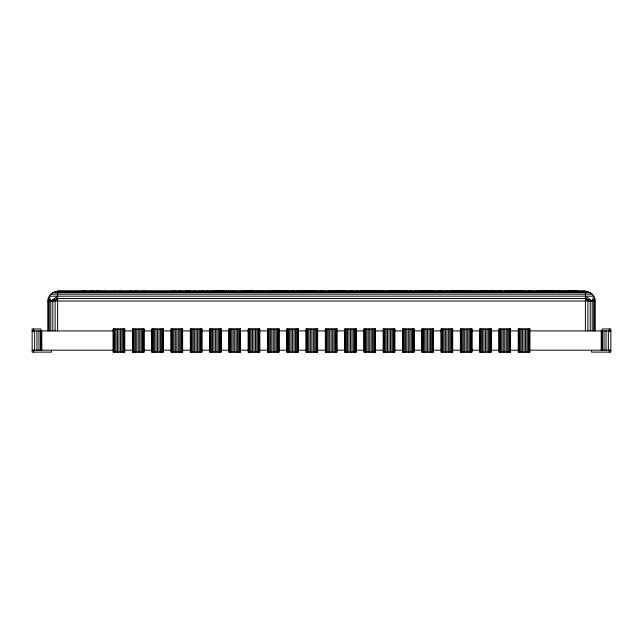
<?xml version="1.0" encoding="UTF-8"?>
<svg xmlns="http://www.w3.org/2000/svg" width="643" height="643" viewBox="0 0 643 643"><rect width="100%" height="100%" fill="white"/><g stroke="black" fill="none" stroke-linecap="round" stroke-linejoin="round"><path stroke-width="0.96" d="M47.968 330.904L47.968 301.004C47.936 295.844 52.453 291.327 57.613 291.359L585.387 291.359C590.547 291.327 595.064 295.844 595.032 301.004L595.032 330.904M592.211 330.904L592.211 301.004L593.738 296.182L49.262 296.182L50.789 301.004L50.789 330.904M48.297 330.904L48.297 298.505L50.789 301.004L57.613 298.505L585.387 298.505L592.211 301.004L594.703 298.505L593.738 301.004L593.738 330.904M50.789 301.004L57.613 296.182M55.113 291.689L587.887 291.689M52.79 292.653L590.21 292.653M50.789 294.181L592.211 294.181M47.968 301.004L595.032 301.004M32.15 330.904L113.803 330.904M124.742 330.904L132.868 330.904M143.903 330.904L151.933 330.904M162.968 330.904L171.038 330.904M182.033 330.904L191.059 330.904M201.098 330.904L210.124 330.904M221.16 330.904L229.189 330.904M240.225 330.904L248.254 330.904M259.29 330.904L267.488 330.904M278.355 330.904L287.389 330.904M298.352 330.904L306.446 330.904M317.489 330.904L325.511 330.904M336.554 330.904L344.648 330.904M355.611 330.904L364.645 330.904M375.512 330.904L383.71 330.904M394.746 330.904L402.775 330.904M413.811 330.904L421.84 330.904M432.876 330.904L441.902 330.904M451.941 330.904L460.967 330.904M471.962 330.904L480.032 330.904M491.067 330.904L499.097 330.904M510.132 330.904L518.258 330.904M529.197 330.904L610.85 330.904M32.15 350.194L113.168 350.194M124.742 350.194L132.458 350.194M144.032 350.194L151.748 350.194M163.322 350.194L171.038 350.194M182.612 350.194L190.328 350.194M201.902 350.194L210.108 350.194M221.015 350.194L229.004 350.194M239.919 350.194L248.688 350.194M259.595 350.194L267.584 350.194M278.499 350.194L287.268 350.194M298.175 350.194L306.164 350.194M317.079 350.194L325.358 350.194M336.932 350.194L344.648 350.194M356.222 350.194L363.938 350.194M375.512 350.194L383.228 350.194M394.802 350.194L402.518 350.194M414.092 350.194L421.808 350.194M433.382 350.194L441.098 350.194M452.672 350.194L460.388 350.194M471.962 350.194L479.678 350.194M491.252 350.194L498.968 350.194M510.542 350.194L518.258 350.194M529.832 350.194L610.85 350.194M585.387 296.182L592.211 301.004M48.297 298.505L49.262 301.004L49.262 330.904M609.355 328.975L609.355 331.868M609.355 350.194L609.355 352.123M608.35 330.904L608.35 350.194M606.027 330.904L606.027 350.194M604.026 330.904L604.026 350.194M602.499 330.904L602.499 350.194M602.169 330.904L602.169 328.975L610.85 328.975L610.85 352.123L591.56 352.123L591.56 350.194M601.535 330.904L601.535 350.194M601.205 330.904L601.205 350.194M594.703 298.505L594.703 330.904M590.21 330.904L590.21 301.004L585.387 298.505L587.887 301.004L587.887 330.904M585.387 330.904L585.387 290.877L57.613 290.877L57.613 330.904M576.819 290.877L576.819 291.359M576.562 290.877L576.562 291.359M575.533 290.877L575.533 291.359M574.416 290.877L574.416 291.359M573.363 290.877L573.363 291.359M573.106 290.877L573.106 291.359M572.077 290.877L572.077 291.359M570.96 290.877L570.96 291.359M569.762 290.877L569.762 291.359M568.211 290.877L568.211 291.359M566.322 290.877L566.322 291.359M564.007 290.877L564.007 291.359M561.001 290.877L561.001 291.359M559.683 290.877L559.683 291.359M558.381 290.877L558.381 291.359M556.123 290.877L556.123 291.359M554.089 290.877L554.089 291.359M552.377 290.877L552.377 291.359M551.356 290.877L551.356 291.359M550.545 290.877L550.545 291.359M549.162 290.877L549.162 291.359M548.632 290.877L548.632 291.359M547.145 290.877L547.145 291.359M546.88 290.877L546.88 291.359M545.851 290.877L545.851 291.359M544.742 290.877L544.742 291.359M543.689 290.877L543.689 291.359M543.423 290.877L543.423 291.359M542.395 290.877L542.395 291.359M541.285 290.877L541.285 291.359M540.08 290.877L540.08 291.359M538.537 290.877L538.537 291.359M536.64 290.877L536.64 291.359M534.333 290.877L534.333 291.359M531.319 290.877L531.319 291.359M530.009 290.877L530.009 291.359M529.631 328.975L529.631 352.123M529.06 328.975L529.06 352.123M528.707 290.877L528.707 291.359M528.136 328.975L528.136 352.123M526.938 328.975L526.938 352.123M526.448 290.877L526.448 291.359M525.54 328.975L525.54 352.123M524.415 290.877L524.415 291.359M524.045 328.975L524.045 352.123M522.703 290.877L522.703 291.359M522.55 328.975L522.55 352.123M521.674 290.877L521.674 291.359M521.151 328.975L521.151 352.123M520.87 290.877L520.87 291.359M519.954 328.975L519.954 352.123M519.488 290.877L519.488 291.359M518.957 290.877L518.957 291.359M519.03 328.975L519.03 352.123M518.459 328.975L518.459 352.123M517.462 290.877L517.462 291.359M517.205 290.877L517.205 291.359M516.176 290.877L516.176 291.359M515.059 290.877L515.059 291.359M514.006 290.877L514.006 291.359M513.861 290.877L513.861 291.359M513.749 290.877L513.749 291.359M512.72 290.877L512.72 291.359M511.611 290.877L511.611 291.359M510.405 290.877L510.405 291.359M510.341 328.975L510.341 352.123M509.77 328.975L509.77 352.123M508.854 290.877L508.854 291.359M508.846 328.975L508.846 352.123M507.649 328.975L507.649 352.123M506.965 290.877L506.965 291.359M506.25 328.975L506.25 352.123M504.755 328.975L504.755 352.123M504.651 290.877L504.651 291.359M503.26 328.975L503.26 352.123M501.861 328.975L501.861 352.123M501.644 290.877L501.644 291.359M500.664 328.975L500.664 352.123M500.326 290.877L500.326 291.359M499.74 328.975L499.74 352.123M499.169 328.975L499.169 352.123M499.024 290.877L499.024 291.359M496.774 290.877L496.774 291.359M494.732 290.877L494.732 291.359M493.028 290.877L493.028 291.359M491.999 290.877L491.999 291.359M491.188 290.877L491.188 291.359M491.051 328.975L491.051 352.123M490.48 328.975L490.48 352.123M489.813 290.877L489.813 291.359M489.596 290.877L489.596 291.359M489.556 328.975L489.556 352.123M489.275 290.877L489.275 291.359M488.358 328.975L488.358 352.123M487.788 290.877L487.788 291.359M487.531 290.877L487.531 291.359M486.96 328.975L486.96 352.123M486.502 290.877L486.502 291.359M485.465 328.975L485.465 352.123M485.385 290.877L485.385 291.359M484.332 290.877L484.332 291.359M484.187 290.877L484.187 291.359M484.075 290.877L484.075 291.359M483.97 328.975L483.97 352.123M483.046 290.877L483.046 291.359M482.571 328.975L482.571 352.123M481.928 290.877L481.928 291.359M481.374 328.975L481.374 352.123M480.731 290.877L480.731 291.359M480.45 328.975L480.45 352.123M479.879 328.975L479.879 352.123M479.18 290.877L479.18 291.359M477.291 290.877L477.291 291.359M474.976 290.877L474.976 291.359M471.97 290.877L471.97 291.359M471.761 328.975L471.761 352.123M471.19 328.975L471.19 352.123M470.652 290.877L470.652 291.359M470.266 328.975L470.266 352.123M469.35 290.877L469.35 291.359M469.068 328.975L469.068 352.123M467.67 328.975L467.67 352.123M467.091 290.877L467.091 291.359M466.175 328.975L466.175 352.123M465.058 290.877L465.058 291.359M464.68 328.975L464.68 352.123M463.346 290.877L463.346 291.359M463.281 328.975L463.281 352.123M462.325 290.877L462.325 291.359M462.084 328.975L462.084 352.123M461.513 290.877L461.513 291.359M461.16 328.975L461.16 352.123M460.589 328.975L460.589 352.123M460.131 290.877L460.131 291.359M459.922 290.877L459.922 291.359M459.6 290.877L459.6 291.359M458.113 290.877L458.113 291.359M458.073 290.877L458.073 291.359M457.848 290.877L457.848 291.359M456.819 290.877L456.819 291.359M455.71 290.877L455.71 291.359M454.657 290.877L454.657 291.359M454.505 290.877L454.505 291.359M454.392 290.877L454.392 291.359M453.363 290.877L453.363 291.359M452.471 328.975L452.471 352.123M452.254 290.877L452.254 291.359M451.9 328.975L451.9 352.123M451.056 290.877L451.056 291.359M450.976 328.975L450.976 352.123M449.779 328.975L449.779 352.123M449.505 290.877L449.505 291.359M448.38 328.975L448.38 352.123M447.608 290.877L447.608 291.359M446.885 328.975L446.885 352.123M445.39 328.975L445.39 352.123M445.302 290.877L445.302 291.359M443.991 328.975L443.991 352.123M442.794 328.975L442.794 352.123M442.288 290.877L442.288 291.359M441.87 328.975L441.87 352.123M441.299 328.975L441.299 352.123M440.977 290.877L440.977 291.359M439.675 290.877L439.675 291.359M437.417 290.877L437.417 291.359M435.383 290.877L435.383 291.359M433.671 290.877L433.671 291.359M433.181 328.975L433.181 352.123M432.643 290.877L432.643 291.359M432.61 328.975L432.61 352.123M431.839 290.877L431.839 291.359M431.686 328.975L431.686 352.123M430.456 290.877L430.456 291.359M430.488 328.975L430.488 352.123M430.247 290.877L430.247 291.359M429.926 290.877L429.95 291.359M429.09 328.975L429.09 352.123M428.431 290.877L428.415 291.359M428.174 290.877L428.158 291.359M427.595 328.975L427.595 352.123M427.145 290.877L427.145 291.359M426.1 328.975L426.1 352.123M426.036 290.877L426.036 291.359M424.975 290.877L424.975 291.359M424.83 290.877L424.83 291.359M424.718 290.877L424.718 291.359M424.701 328.975L424.701 352.123M423.689 290.877L423.689 291.359M423.504 328.975L423.504 352.123M422.58 290.877L422.58 291.359M422.58 328.975L422.58 352.123M422.009 328.975L422.009 352.123M421.374 290.877L421.374 291.359M419.831 290.877L419.831 291.359M417.934 290.877L417.934 291.359M415.619 290.877L415.619 291.359M413.891 328.975L413.891 352.123M413.32 328.975L413.32 352.123M412.613 290.877L412.613 291.359M412.396 328.975L412.396 352.123M411.303 290.877L411.303 291.359M411.199 328.975L411.199 352.123M409.993 290.877L409.993 291.359M409.8 328.975L409.8 352.123M408.305 328.975L408.305 352.123M407.742 290.877L407.742 291.359M406.81 328.975L406.81 352.123M405.709 290.877L405.709 291.359M405.411 328.975L405.411 352.123M404.214 328.975L404.214 352.123M403.997 290.877L403.997 291.359M403.29 328.975L403.29 352.123M402.968 290.877L402.968 291.359M402.719 328.975L402.719 352.123M402.164 290.877L402.164 291.359M400.782 290.877L400.782 291.359M400.251 290.877L400.251 291.359M398.475 290.877L398.499 291.359M397.47 290.877L397.47 291.359M396.353 290.877L396.353 291.359M395.3 290.877L395.3 291.359M395.156 290.877L395.156 291.359M395.043 290.877L395.043 291.359M394.601 328.975L394.601 352.123M394.014 290.877L394.014 291.359M394.03 328.975L394.03 352.123M393.106 328.975L393.106 352.123M392.897 290.877L392.897 291.359M391.909 328.975L391.909 352.123M391.7 290.877L391.7 291.359M390.51 328.975L390.51 352.123M390.148 290.877L390.148 291.359M389.015 328.975L389.015 352.123M388.259 290.877L388.259 291.359M387.52 328.975L387.52 352.123M386.121 328.975L386.121 352.123M385.945 290.877L385.945 291.359M384.924 328.975L384.924 352.123M384 328.975L384 352.123M383.429 328.975L383.429 352.123M382.939 290.877L382.939 291.359M381.62 290.877L381.62 291.359M380.318 290.877L380.318 291.359M378.06 290.877L378.06 291.359M376.026 290.877L376.026 291.359M375.311 328.975L375.311 352.123M374.74 328.975L374.74 352.123M374.322 290.877L374.322 291.359M373.816 328.975L373.816 352.123M373.294 290.877L373.294 291.359M372.618 328.975L372.618 352.123M372.482 290.877L372.482 291.359M371.22 328.975L371.22 352.123M371.099 290.877L371.099 291.359M370.569 290.877L370.569 291.359M369.725 328.975L369.725 352.123M369.082 290.877L369.058 291.359M368.817 290.877L368.801 291.359M368.23 328.975L368.23 352.123M367.796 290.877L367.796 291.359M366.831 328.975L366.831 352.123M366.679 290.877L366.679 291.359M365.626 290.877L365.626 291.359M365.634 328.975L365.634 352.123M365.361 290.877L365.361 291.359M364.71 328.975L364.71 352.123M364.34 290.877L364.34 291.359M364.139 328.975L364.139 352.123M363.223 290.877L363.223 291.359M362.025 290.877L362.025 291.359M360.474 290.877L360.474 291.359M358.585 290.877L358.585 291.359M356.27 290.877L356.27 291.359M356.021 328.975L356.021 352.123M355.45 328.975L355.45 352.123M354.526 328.975L354.526 352.123M353.256 290.877L353.256 291.359M353.329 328.975L353.329 352.123M351.946 290.877L351.946 291.359M351.93 328.975L351.93 352.123M350.644 290.877L350.644 291.359M350.435 328.975L350.435 352.123M348.94 328.975L348.94 352.123M348.385 290.877L348.385 291.359M347.541 328.975L347.541 352.123M346.352 290.877L346.352 291.359M346.344 328.975L346.344 352.123M345.42 328.975L345.42 352.123M344.849 328.975L344.849 352.123M344.64 290.877L344.64 291.359M343.611 290.877L343.611 291.359M342.807 290.877L342.807 291.359M341.425 290.877L341.425 291.359M340.894 290.877L340.894 291.359M339.142 290.877L339.142 291.359M338.114 290.877L338.114 291.359M337.004 290.877L337.004 291.359M336.731 328.975L336.731 352.123M336.16 328.975L336.16 352.123M335.951 290.877L335.951 291.359M335.799 290.877L335.799 291.359M335.686 290.877L335.686 291.359M335.236 328.975L335.236 352.123M334.657 290.877L334.657 291.359M334.038 328.975L334.038 352.123M333.548 290.877L333.548 291.359M332.64 328.975L332.64 352.123M332.343 290.877L332.343 291.359M331.145 328.975L331.145 352.123M330.799 290.877L330.799 291.359M329.65 328.975L329.65 352.123M328.903 290.877L328.903 291.359M328.251 328.975L328.251 352.123M327.054 328.975L327.054 352.123M326.596 290.877L326.596 291.359M326.13 328.975L326.13 352.123M325.559 328.975L325.559 352.123M323.582 290.877L323.582 291.359M322.272 290.877L322.272 291.359M320.961 290.877L320.961 291.359M318.711 290.877L318.711 291.359M317.441 328.975L317.441 352.123M316.87 328.975L316.87 352.123M316.678 290.877L316.678 291.359M315.946 328.975L315.946 352.123M314.966 290.877L314.966 291.359M314.748 328.975L314.748 352.123M313.937 290.877L313.937 291.359M313.35 328.975L313.35 352.123M313.133 290.877L313.133 291.359M311.855 328.975L311.855 352.123M311.751 290.877L311.751 291.359M311.22 290.877L311.22 291.359M310.36 328.975L310.36 352.123M309.725 290.877L309.725 291.359M309.468 290.877L309.468 291.359M308.961 328.975L308.961 352.123M308.439 290.877L308.439 291.359M307.764 328.975L307.764 352.123M307.322 290.877L307.322 291.359M306.84 328.975L306.84 352.123M306.269 290.877L306.269 291.359M306.269 328.975L306.269 352.123M306.124 290.877L306.124 291.359M306.012 290.877L306.012 291.359M304.983 290.877L304.983 291.359M303.866 290.877L303.866 291.359M302.668 290.877L302.668 291.359M301.117 290.877L301.117 291.359M299.228 290.877L299.228 291.359M298.151 328.975L298.151 352.123M297.58 328.975L297.58 352.123M296.913 290.877L296.913 291.359M296.656 328.975L296.656 352.123M295.459 328.975L295.459 352.123M294.06 328.975L294.06 352.123M293.907 290.877L293.907 291.359M292.589 290.877L292.589 291.359M292.565 328.975L292.565 352.123M291.287 290.877L291.287 291.359M291.07 328.975L291.07 352.123M289.671 328.975L289.671 352.123M289.037 290.877L289.037 291.359M288.474 328.975L288.474 352.123M287.55 328.975L287.55 352.123M286.995 290.877L286.995 291.359M286.979 328.975L286.979 352.123M285.291 290.877L285.291 291.359M284.262 290.877L284.262 291.359M283.45 290.877L283.45 291.359M282.068 290.877L282.068 291.359M281.859 290.877L281.859 291.359M281.538 290.877L281.538 291.359M280.525 290.877L280.525 291.359M280.051 290.877L280.051 291.359M279.793 290.877L279.793 291.359M278.861 328.975L278.861 352.123M278.765 290.877L278.765 291.359M278.29 328.975L278.29 352.123M277.647 290.877L277.647 291.359M277.366 328.975L277.366 352.123M276.594 290.877L276.594 291.359M276.45 290.877L276.45 291.359M276.426 290.877L276.426 291.359M276.297 290.877L276.297 291.359M276.168 328.975L276.168 352.123M275.919 290.877L275.919 291.359M274.987 290.877L274.987 291.359M274.77 328.975L274.77 352.123M273.677 290.877L273.677 291.359M273.275 328.975L273.275 352.123M271.981 290.877L271.981 291.359M271.78 328.975L271.78 352.123M270.381 328.975L270.381 352.123M269.931 290.877L269.931 291.359M269.184 328.975L269.184 352.123M268.26 328.975L268.26 352.123M267.689 328.975L267.689 352.123M267.392 290.877L267.392 291.359M264.402 290.877L264.402 291.359M262.874 290.877L262.874 291.359M261.371 290.877L261.371 291.359M259.571 328.975L259.571 352.123M259.016 290.877L259.016 291.359M259 328.975L259 352.123M258.076 328.975L258.076 352.123M256.879 328.975L256.879 352.123M256.71 290.877L256.71 291.359M255.48 328.975L255.48 352.123M254.403 290.877L254.403 291.359M253.985 328.975L253.985 352.123M252.868 290.877L252.868 291.359M252.49 328.975L252.49 352.123M251.63 290.877L251.63 291.359M251.091 328.975L251.091 352.123M250.874 290.877L250.874 291.359M250.376 290.877L250.376 291.359M250.111 290.877L250.111 291.359M249.894 328.975L249.894 352.123M249.082 290.877L249.082 291.359M248.97 328.975L248.97 352.123M248.399 328.975L248.399 352.123M247.973 290.877L247.973 291.359M246.848 290.877L246.92 291.359M246.727 290.877L246.767 291.359M246.631 290.877L246.631 291.359M245.803 290.877L245.803 291.359M244.428 290.877L244.428 291.359M242.612 290.877L242.612 291.359M240.426 290.877L240.426 291.359M240.281 328.975L240.281 352.123M239.71 328.975L239.71 352.123M238.786 328.975L238.786 352.123M237.717 290.877L237.717 291.359M237.589 328.975L237.589 352.123M236.19 328.975L236.19 352.123M234.695 328.975L234.695 352.123M234.55 290.877L234.55 291.359M233.2 328.975L233.2 352.123M232.645 290.877L232.645 291.359M231.801 328.975L231.801 352.123M230.781 290.877L230.781 291.359M230.604 328.975L230.604 352.123M229.68 328.975L229.68 352.123M229.109 328.975L229.109 352.123M228.522 290.877L228.522 291.359M226.505 290.877L226.505 291.359M224.793 290.877L224.793 291.359M223.475 290.877L223.475 291.359M222.719 290.877L222.719 291.359M222.558 290.877L222.558 291.359M222.309 290.877L222.309 291.359M222.189 290.877L222.189 291.359M221.393 290.877L221.393 291.359M220.991 328.975L220.991 352.123M220.694 290.877L220.694 291.359M220.565 290.877L220.565 291.359M220.42 328.975L220.42 352.123M220.123 290.877L220.123 291.359M219.496 328.975L219.496 352.123M219.03 290.877L219.03 291.359M218.299 328.975L218.299 352.123M217.824 290.877L217.824 291.359M216.9 328.975L216.9 352.123M216.185 290.877L216.185 291.359M215.405 328.975L215.405 352.123M214.143 290.877L214.143 291.359M213.91 328.975L213.91 352.123M212.511 328.975L212.511 352.123M211.78 290.877L211.78 291.359M211.314 328.975L211.314 352.123M210.39 328.975L210.39 352.123M209.819 328.975L209.819 352.123M207.874 290.877L207.874 291.359M202.858 290.877L202.858 291.359M201.701 328.975L201.701 352.123M201.13 328.975L201.13 352.123M200.206 328.975L200.206 352.123M199.925 290.877L199.925 291.359M199.008 328.975L199.008 352.123M197.61 328.975L197.61 352.123M196.115 328.975L196.115 352.123M194.982 290.877L194.982 291.359M194.62 328.975L194.62 352.123M193.221 328.975L193.221 352.123M192.024 328.975L192.024 352.123M191.1 328.975L191.1 352.123M190.529 328.975L190.529 352.123M189.195 290.877L189.195 291.359M189.042 290.877L189.042 291.359M186.189 290.877L186.189 291.359M185.586 290.877L185.586 291.359M182.411 328.975L182.411 352.123M181.84 328.975L181.84 352.123M180.916 328.975L180.916 352.123M180.144 290.877L180.144 291.359M179.622 290.877L179.622 291.359M179.718 328.975L179.718 352.123M178.32 328.975L178.32 352.123M176.825 328.975L176.825 352.123M175.33 328.975L175.33 352.123M174.679 290.877L174.679 291.359M173.931 328.975L173.931 352.123M172.734 328.975L172.734 352.123M172.228 290.877L172.228 291.359M171.81 328.975L171.81 352.123M171.239 328.975L171.239 352.123M163.121 328.975L163.121 352.123M162.55 328.975L162.55 352.123M161.626 328.975L161.626 352.123M160.428 328.975L160.428 352.123M159.03 328.975L159.03 352.123M157.535 328.975L157.535 352.123M156.04 328.975L156.04 352.123M154.642 328.975L154.642 352.123M153.444 328.975L153.444 352.123M152.52 328.975L152.52 352.123M151.949 328.975L151.949 352.123M144.04 290.877L144.04 291.359M143.831 328.975L143.831 352.123M143.26 328.975L143.26 352.123M142.336 328.975L142.336 352.123M141.138 328.975L141.138 352.123M139.74 328.975L139.74 352.123M138.245 328.975L138.245 352.123M136.75 328.975L136.75 352.123M136.123 290.877L136.123 291.359M135.351 328.975L135.351 352.123M134.154 328.975L134.154 352.123M133.23 328.975L133.23 352.123M132.659 328.975L132.659 352.123M130.682 290.877L130.682 291.359M124.541 328.975L124.541 352.123M123.97 328.975L123.97 352.123M123.046 328.975L123.046 352.123M121.848 328.975L121.848 352.123M120.386 290.877L120.386 291.359M120.45 328.975L120.45 352.123M118.955 328.975L118.955 352.123M117.46 328.975L117.46 352.123M116.061 328.975L116.061 352.123M114.864 328.975L114.864 352.123M114.703 290.877L114.703 291.359M113.94 328.975L113.94 352.123M113.369 328.975L113.369 352.123M104.471 290.877L104.471 291.359M99.03 290.877L99.03 291.359M96.313 290.877L96.313 291.359M93.323 290.877L93.323 291.359M91.113 290.877L91.113 291.359M85.672 290.877L85.672 291.359M84.78 290.877L84.78 291.359M83.614 290.877L83.614 291.359M83.196 290.877L83.196 291.359M55.113 330.904L55.113 301.004L57.613 298.505L52.79 301.004L52.79 330.904M51.44 350.194L51.44 352.123L32.15 352.123L32.15 328.975L40.83 328.975L40.83 330.904M41.795 330.904L41.795 350.194M41.465 330.904L41.465 350.194M40.501 330.904L40.501 350.194M38.974 330.904L38.974 350.194M36.972 330.904L36.972 350.194M34.65 330.904L34.65 350.194M33.645 328.975L33.645 331.868M33.645 350.194L33.645 352.123M124.742 328.975L113.168 328.975L113.168 352.123L124.742 352.123L124.742 328.975M144.032 328.975L132.458 328.975L132.458 352.123L144.032 352.123L144.032 328.975M163.322 328.975L151.748 328.975L151.748 352.123L163.322 352.123L163.322 328.975M182.612 328.975L171.038 328.975L171.038 352.123L182.612 352.123L182.612 328.975M201.902 328.975L190.328 328.975L190.328 352.123L201.902 352.123L201.902 328.975M221.192 328.975L209.618 328.975L209.618 352.123L221.192 352.123L221.192 328.975M240.482 328.975L228.908 328.975L228.908 352.123L240.482 352.123L240.482 328.975M259.772 328.975L248.198 328.975L248.198 352.123L259.772 352.123L259.772 328.975M279.062 328.975L267.488 328.975L267.488 352.123L279.062 352.123L279.062 328.975M298.352 328.975L286.778 328.975L286.778 352.123L298.352 352.123L298.352 328.975M317.642 328.975L306.068 328.975L306.068 352.123L317.642 352.123L317.642 328.975M336.932 328.975L325.358 328.975L325.358 352.123L336.932 352.123L336.932 328.975M356.222 328.975L344.648 328.975L344.648 352.123L356.222 352.123L356.222 328.975M375.512 328.975L363.938 328.975L363.938 352.123L375.512 352.123L375.512 328.975M394.802 328.975L383.228 328.975L383.228 352.123L394.802 352.123L394.802 328.975M414.092 328.975L402.518 328.975L402.518 352.123L414.092 352.123L414.092 328.975M433.382 328.975L421.808 328.975L421.808 352.123L433.382 352.123L433.382 328.975M452.672 328.975L441.098 328.975L441.098 352.123L452.672 352.123L452.672 328.975M471.962 328.975L460.388 328.975L460.388 352.123L471.962 352.123L471.962 328.975M491.252 328.975L479.678 328.975L479.678 352.123L491.252 352.123L491.252 328.975M510.542 328.975L498.968 328.975L498.968 352.123L510.542 352.123L510.542 328.975M529.832 328.975L518.258 328.975L518.258 352.123L529.832 352.123L529.832 328.975M398.756 291.359L398.756 290.877L398.74 291.359M339.4 291.359L339.4 290.877L339.383 291.359"/></g></svg>
